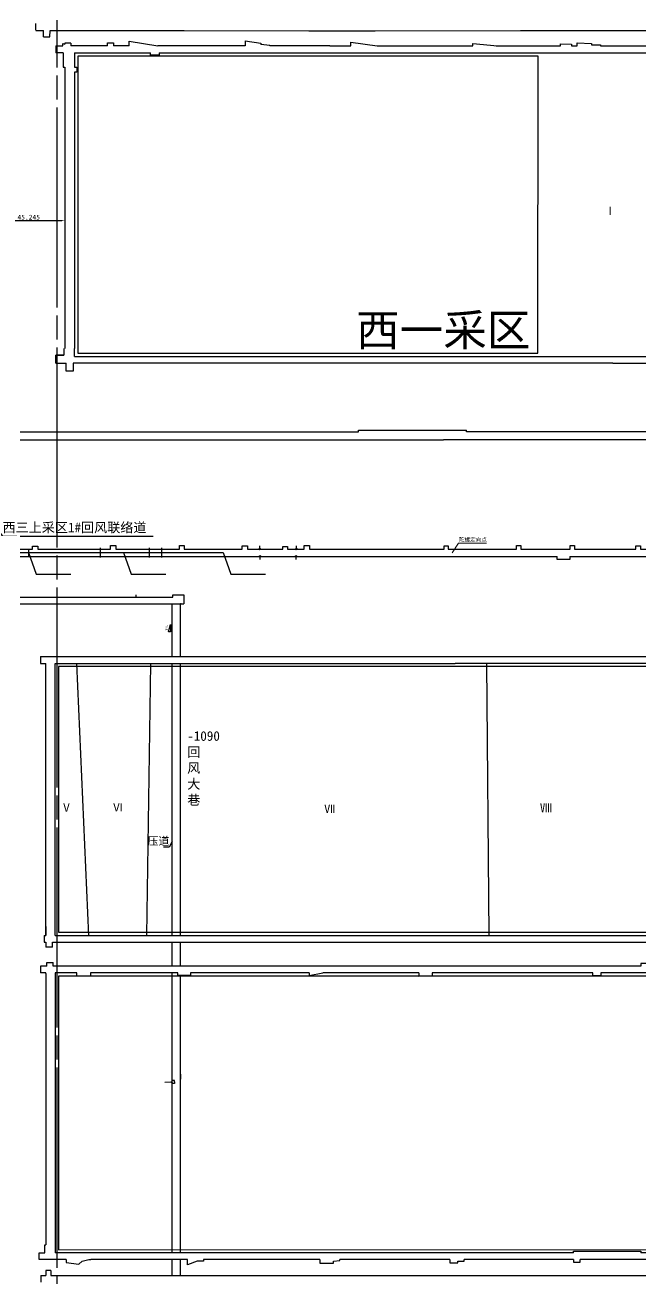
# Model space of a CAD drawing. Header units: millimetres. Extents: x 41513366 to 41522434, y 4590966 to 4600634.
# Drawn here: x 41516880 to 41517265, y 4594926 to 4595710 of the extents above; entities that cross this region are included whole.
import ezdxf

# ---------------------------------------------------------------- set-up
doc = ezdxf.new("R2010")
doc.units = ezdxf.units.MM
doc.header["$PDMODE"] = 35
doc.header["$PDSIZE"] = -5
doc.linetypes.add('新采区边界(5K)', pattern=[150, 125, -5, 15, -5])
doc.layers.get('0').update_dxf_attribs({"lineweight": 18})
doc.layers.get('Defpoints').update_dxf_attribs({"lineweight": 18})
for name, color, linetype, lineweight in [('12-2采区边界线', 7, 'Continuous', 18), ('2016年12煤进尺', 7, 'Continuous', 18), ('7煤巷道', 6, 'Continuous', 18), ('图纸改动标记', 2, 'Continuous', 18), ('岩巷', 30, 'Continuous', 18), ('工作面月末位置', 7, 'Continuous', 18), ('采区名称', 7, 'Continuous', 18), ('采空区工作面颜色', 6, 'Continuous', 18)]:
    doc.layers.add(name, color=color, linetype=linetype, lineweight=lineweight)
doc.styles.add('仿宋_GB2312', font='')
doc.styles.add('图签仿宋', font='')
doc.styles.add('正体', font='')
doc.styles.add('正等线体', font='simhei.ttf')
doc.styles.get('仿宋_GB2312').set_extended_font_data('宋体')
doc.styles.get('图签仿宋').set_extended_font_data('宋体')
doc.styles.get('正体').set_extended_font_data('宋体')
doc.dimstyles.new('测量用', dxfattribs={"dimtxt": 3, "dimasz": 2, "dimexe": 0, "dimexo": 0, "dimgap": 0.5, "dimtad": 1, "dimdec": 3, "dimzin": 0, "dimdsep": 46, "dimtxsty": '图签仿宋', "dimcen": 0.09, "dimdle": 4, "dimaunit": 1, "dimadec": 3, "dimazin": 2, "dimtfac": 1, "dimtdec": 3, "dimtix": 1, "dimtmove": 0, "dimatfit": 3, "dimfxl": 1, "dimtolj": 1, "dimarcsym": 1})

# ---------------------------------------------------------------- blocks, each defined once
blk = doc.blocks.new('*X43')
at = {"layer": '图纸改动标记', "linetype": 'Continuous', "lineweight": 0, "ltscale": 2}
blk.add_hatch(color=0, dxfattribs=at).paths.add_polyline_path([(41517147.15, 4595380.32), (41517148.06, 4595382.12), (41517148.47, 4595381.84)], flags=0)
at = {"layer": '图纸改动标记', "color": 0, "linetype": 'Continuous', "lineweight": 0, "ltscale": 2}
for p, q in [((41517147.15, 4595380.32), (41517151.09, 4595386.19)), ((41517151.09, 4595386.19), (41517168.64, 4595386.19))]:
    blk.add_line(p, q, dxfattribs=at)
at = {"layer": '图纸改动标记', "color": 0, "linetype": 'ByBlock', "lineweight": 0, "ltscale": 2}
blk.add_line((41517168.64, 4595386.19), (41517168.64, 4595386.19), dxfattribs=at)
blk = doc.blocks.new('*D63')
at = {"layer": '2016年12煤进尺', "color": 0, "linetype": 'Continuous', "lineweight": -2, "ltscale": 2}
blk.add_line((41516861.76, 4595587.95), (41516903, 4595587.95), dxfattribs=at)
at = {"layer": '2016年12煤进尺', "color": 0, "ltscale": 2}
for points in [[(41516861.76, 4595588.28), (41516861.76, 4595587.62), (41516859.76, 4595587.95)], [(41516903, 4595588.28), (41516903, 4595587.62), (41516905, 4595587.95)]]:
    blk.add_solid(points, dxfattribs=at)
at = {"layer": 'Defpoints', "color": 0, "ltscale": 2}
for p in [(41516859.76, 4595587.95), (41516905, 4595587.95), (41516905, 4595587.95)]:
    blk.add_point(p, dxfattribs=at)
at = {"layer": '2016年12煤进尺', "color": 0, "lineweight": -3, "ltscale": 2, "insert": (41516882.38, 4595589.95), "char_height": 3, "attachment_point": 5, "style": '图签仿宋'}
blk.add_mtext('\\A1;45.245', dxfattribs=at)

msp = doc.modelspace()

# ---------------------------------------------------------------- linework, layer by layer
at = {"lineweight": -3, "ltscale": 0.01}
msp.add_line((41516963.986, 4595692.644), (41516963.986, 4595691.144), dxfattribs=at)
msp.add_line((41516963.986, 4595692.644), (41516963.986, 4595691.144), dxfattribs=at)
at = {"layer": '12-2采区边界线', "linetype": '新采区边界(5K)', "lineweight": -3}
msp.add_lwpolyline([(41516900, 4596408.4962), (41516900, 4593922.9795)], dxfattribs=at)
at = {"layer": '2016年12煤进尺', "color": 2, "lineweight": -3, "ltscale": 2}
msp.add_line((41516882.223, 4595382.61), (41516882.223, 4595378.01), dxfattribs=at)
at = {"layer": '2016年12煤进尺', "color": 4, "lineweight": -3, "ltscale": 2}
for p, q in [((41516927.178, 4595377.311), (41516927.178, 4595383.311)), ((41516957.86, 4595377.311), (41516957.86, 4595383.311))]:
    msp.add_line(p, q, dxfattribs=at)
at = {"layer": '2016年12煤进尺', "color": 6, "lineweight": -3, "ltscale": 2}
msp.add_line((41516965.53, 4595377.311), (41516965.53, 4595383.311), dxfattribs=at)
at = {"layer": '2016年12煤进尺', "color": 3, "lineweight": -3, "ltscale": 2}
for p, q in [((41517026.758, 4595384.61), (41517026.758, 4595382.61)), ((41517049.676, 4595384.61), (41517049.676, 4595382.61)), ((41517026.962, 4595378.01), (41517026.962, 4595376.01)), ((41517049.465, 4595378.01), (41517049.465, 4595376.01))]:
    msp.add_line(p, q, dxfattribs=at)
at = {"layer": '2016年12煤进尺', "lineweight": -3, "ltscale": 2}
for p, q in [((41516835.513, 4595380.322), (41516911.895, 4595380.321)), ((41516911.895, 4595380.321), (41517003.903, 4595380.326))]:
    msp.add_line(p, q, dxfattribs=at)
at = {"layer": '2016年12煤进尺', "color": 30, "lineweight": -3, "ltscale": 2}
msp.add_lwpolyline([(41516857.655, 4595401.3283), (41516866.0214, 4595390.5481), (41516960.116, 4595390.5481)], dxfattribs=at)
at = {"layer": '2016年12煤进尺', "color": 3, "lineweight": -3, "ltscale": 2}
msp.add_lwpolyline([(41516882.223, 4595380.331), (41516887.1252, 4595366.7885), (41516908.7898, 4595366.7885)], dxfattribs=at)
at = {"layer": '2016年12煤进尺', "color": 2, "lineweight": -3, "ltscale": 2}
msp.add_lwpolyline([(41516941.623, 4595380.333), (41516946.5252, 4595366.7905), (41516968.1898, 4595366.7905)], dxfattribs=at)
at = {"layer": '2016年12煤进尺', "color": 4, "lineweight": -3, "ltscale": 2}
msp.add_lwpolyline([(41517003.903, 4595380.326), (41517008.8052, 4595366.7835), (41517030.4698, 4595366.7835)], dxfattribs=at)
at = {"layer": '2016年12煤进尺', "color": 3, "lineweight": -3, "ltscale": 2}
for centre in [(41517026.758, 4595382.61), (41517049.676, 4595382.61), (41517026.962, 4595378.01), (41517049.465, 4595378.01)]:
    msp.add_circle(centre, 0.5, dxfattribs=at)
at = {"layer": '7煤巷道', "lineweight": -3}
for p, q in [((41516891.6638, 4595702.6816), (41516895.6839, 4595702.6816)), ((41516899.286, 4595697.144), (41516899.286, 4595692.644)), ((41516903.686, 4595697.144), (41516903.686, 4595698.478)), ((41516903.686, 4595698.478), (41516905, 4595698.1284)), ((41516905, 4595698.678), (41516905, 4595698.1284)), ((41516908.7, 4595698.678), (41516908.7, 4595697.144)), ((41516931.686, 4595697.144), (41516908.7, 4595697.144)), ((41516931.686, 4595697.144), (41516931.686, 4595698.844)), ((41516931.686, 4595698.844), (41516935.286, 4595698.844)), ((41516935.286, 4595698.844), (41516935.286, 4595697.144)), ((41516945.1451, 4595697.144), (41516935.286, 4595697.144)), ((41516945.1451, 4595697.144), (41516945.1451, 4595699.891)), ((41516945.1451, 4595699.891), (41516963.0451, 4595697.144)), ((41517017.754, 4595697.144), (41516963.0451, 4595697.144)), ((41517070.673, 4595697.144), (41517033.154, 4595697.144)), ((41516904, 4595692.644), (41516899.286, 4595692.644)), ((41516904, 4595692.644), (41516904, 4595683.644)), ((41516911, 4595692.644), (41516958.486, 4595692.644)), ((41516958.486, 4595691.144), (41516958.486, 4595692.644)), ((41516958.486, 4595691.144), (41516958.486, 4595692.644)), ((41516963.986, 4595691.144), (41516958.486, 4595691.144)), ((41516963.986, 4595692.644), (41517070.673, 4595692.644)), ((41516904, 4595683.644), (41516905, 4595683.644)), ((41516911, 4595683.644), (41516912.5, 4595683.644)), ((41516912.5, 4595680.644), (41516911, 4595680.644)), ((41516912.5, 4595683.644), (41516912.5, 4595680.644)), ((41516905, 4595614.678), (41516905, 4595572.678)), ((41516911, 4595614.678), (41516911, 4595572.678)), ((41516905, 4595533.969), (41516905, 4595507.969)), ((41516911, 4595533.969), (41516911, 4595507.969)), ((41517247.495, 4595498.744), (41516910.086, 4595498.744)), ((41516911, 4595502.944), (41517247.495, 4595502.944)), ((41517088.627, 4595455.837), (41517088.627, 4595456.837)), ((41517156.091, 4595455.837), (41517156.091, 4595456.837)), ((41517178.587, 4595455.837), (41517156.091, 4595455.837)), ((41517250.641, 4595455.837), (41517178.587, 4595455.837)), ((41517300.671, 4595455.837), (41517250.641, 4595455.837)), ((41517178.587, 4595450.837), (41517141.596, 4595450.837)), ((41517250.641, 4595450.837), (41517178.587, 4595450.837)), ((41517300.671, 4595450.837), (41517250.641, 4595450.837)), ((41516889.705, 4595315.352), (41517555.318, 4595315.352)), ((41516899, 4595311.152), (41517148.9853, 4595311.152)), ((41517290.4522, 4595311.152), (41517148.9853, 4595311.152)), ((41516899, 4595141.152), (41516911, 4595141.152)), ((41516911, 4595141.152), (41516969, 4595141.152)), ((41516969, 4595141.152), (41517017.996, 4595141.152)), ((41517017.996, 4595141.152), (41517147.968, 4595141.152)), ((41517017.996, 4595141.152), (41517147.968, 4595141.152)), ((41517147.968, 4595141.152), (41517287.874, 4595141.152)), ((41516897.2, 4595136.952), (41516969, 4595136.952)), ((41516897.2, 4595136.952), (41517017.996, 4595136.952)), ((41517017.996, 4595136.952), (41517147.968, 4595136.952)), ((41517017.996, 4595136.952), (41517147.968, 4595136.952)), ((41517147.968, 4595136.952), (41517287.874, 4595136.952)), ((41516917.269, 4595121.952), (41516897.7019, 4595121.952)), ((41516976.574, 4595121.952), (41516917.269, 4595121.952)), ((41517035.145, 4595121.952), (41516934.994, 4595121.952)), ((41517208.132, 4595121.952), (41517035.145, 4595121.952)), ((41517154.45, 4595121.952), (41517118.75, 4595121.952)), ((41517265.067, 4595121.952), (41517208.132, 4595121.952)), ((41517277.067, 4595123.552), (41517265.067, 4595123.552)), ((41517265.067, 4595123.552), (41517265.067, 4595121.952)), ((41516893, 4595117.752), (41516889.79, 4595117.752)), ((41516893, 4595117.412), (41516892.9991, 4595046.1644)), ((41516899, 4595117.752), (41516899, 4595046.1642)), ((41516912.475, 4595117.752), (41516899, 4595117.752)), ((41516975.575, 4595117.752), (41516920.975, 4595117.752)), ((41516975.574, 4595117.752), (41516934.994, 4595117.752)), ((41517035.145, 4595117.752), (41516983.574, 4595117.752)), ((41517057.645, 4595117.752), (41517035.145, 4595117.752)), ((41517126.167, 4595117.752), (41517066.145, 4595117.752)), ((41517126.167, 4595117.752), (41517118.75, 4595117.752)), ((41517234.2519, 4595117.752), (41517134.667, 4595117.752)), ((41517154.45, 4595117.752), (41517134.667, 4595117.752)), ((41517235.057, 4595117.752), (41517208.132, 4595117.752)), ((41517326.117, 4595117.752), (41517240.057, 4595117.752)), ((41516892.9983, 4595046.1643), (41516893, 4594965.831)), ((41516899, 4595046.1642), (41516899.0017, 4594965.8309)), ((41516892.998, 4594965.831), (41516893, 4594947.752)), ((41516899, 4594965.831), (41516899, 4594942.752)), ((41516888.997, 4594942.752), (41516892.4, 4594942.752)), ((41516888.997, 4594938.552), (41516888.997, 4594942.752)), ((41516890, 4594942.752), (41516892.4, 4594942.752)), ((41516892.4, 4594942.752), (41516892.4, 4594947.752)), ((41516892.4, 4594947.752), (41516893, 4594947.752)), ((41516921.112, 4594942.752), (41516899, 4594942.752)), ((41517169.9899, 4594942.752), (41516921.112, 4594942.752)), ((41517222.9899, 4594942.752), (41517169.9899, 4594942.752)), ((41517341.17, 4594942.752), (41517264.9899, 4594942.752)), ((41516905.697, 4594938.552), (41516888.997, 4594938.552)), ((41516905.697, 4594938.552), (41516905.697, 4594936.752)), ((41516905.697, 4594936.752), (41516913.697, 4594935.752)), ((41516913.697, 4594935.752), (41516915.697, 4594937.552)), ((41516915.697, 4594937.552), (41516919.897, 4594938.552)), ((41516981.633, 4594938.552), (41516921.112, 4594938.552)), ((41516981.633, 4594935.3132), (41516981.633, 4594938.552)), ((41516987.633, 4594937.552), (41516981.633, 4594935.3132)), ((41516991.633, 4594937.552), (41516987.633, 4594937.552)), ((41517064.405, 4594938.552), (41516991.633, 4594938.552)), ((41516991.633, 4594938.552), (41516991.633, 4594937.552)), ((41517064.405, 4594938.552), (41517064.405, 4594936.236)), ((41517064.405, 4594936.236), (41517072.905, 4594936.236)), ((41517072.905, 4594937.552), (41517076.905, 4594938.052)), ((41517072.905, 4594936.236), (41517072.905, 4594937.552)), ((41517145.603, 4594938.552), (41517076.905, 4594938.552)), ((41517076.905, 4594938.052), (41517076.905, 4594938.552)), ((41517145.603, 4594938.552), (41517145.603, 4594936.552)), ((41517145.603, 4594936.552), (41517150.603, 4594936.552)), ((41517150.603, 4594936.552), (41517150.603, 4594937.552)), ((41517150.603, 4594937.552), (41517154.603, 4594937.552)), ((41517169.9899, 4594938.552), (41517154.603, 4594938.552)), ((41517154.603, 4594937.552), (41517154.603, 4594938.552)), ((41517222.9899, 4594938.552), (41517169.9899, 4594938.552)), ((41517341.17, 4594938.552), (41517227.1899, 4594938.552)), ((41516890, 4594928.552), (41516893, 4594928.552)), ((41516890, 4594928.552), (41516890, 4594924.352)), ((41516893, 4594931.7802), (41516893, 4594928.552)), ((41516896.2, 4594931.7802), (41516896.2, 4594928.552)), ((41516896.2, 4594928.552), (41517293.837, 4594928.552))]:
    msp.add_line(p, q, dxfattribs=at)
at = {"layer": '7煤巷道', "lineweight": -3, "ltscale": 0.3}
msp.add_line((41516893, 4595146.6517), (41516893, 4595141.152), dxfattribs=at)
at = {"layer": '7煤巷道', "lineweight": -3}
for points in [[(41516886.8885, 4595706.7408), (41516886.914, 4595710.9204)], [(41516886.8884, 4595706.7204), (41516891.6884, 4595706.7155)], [(41516891.6638, 4595702.6816), (41516891.6884, 4595706.7155)], [(41516895.6839, 4595702.6816), (41516895.7085, 4595706.7115)], [(41516895.7085, 4595706.7115), (41516979.594, 4595706.627), (41517057.51, 4595706.488), (41517098.859, 4595706.506), (41517189.811, 4595706.56), (41517276.635, 4595706.643), (41517369.307, 4595706.59), (41517448.08, 4595706.574), (41517511.46, 4595706.582), (41517610.146, 4595706.575), (41517654.831, 4595706.567), (41517745.677, 4595706.643), (41517813.659, 4595706.65), (41517897.167, 4595706.673), (41517985.916, 4595706.669), (41518072.387, 4595707.599), (41518162.481, 4595707.501), (41518197.939, 4595707.179), (41518223.887, 4595707.188), (41518306.181, 4595707.233), (41518392.856, 4595707.271), (41518483.943, 4595707.1433)], [(41516899.286, 4595697.144), (41516903.686, 4595697.144)], [(41516908.7, 4595698.678), (41516905, 4595698.678)], [(41517017.754, 4595700.144), (41517027.454, 4595698.744)], [(41517017.754, 4595700.144), (41517017.754, 4595697.144)], [(41517027.454, 4595698.744), (41517027.454, 4595697.944)], [(41517033.154, 4595697.144), (41517033.154, 4595697.344), (41517027.454, 4595697.944)], [(41517070.673, 4595697.144), (41517083.673, 4595697.144)], [(41517083.673, 4595697.144), (41517083.673, 4595699.344), (41517100.173, 4595697.144)], [(41517100.173, 4595697.144), (41517159.954, 4595697.144)], [(41517159.954, 4595697.144), (41517159.954, 4595698.544), (41517175.354, 4595697.144)], [(41517174.5846, 4595697.144), (41517214.7673, 4595697.144)], [(41517214.7673, 4595697.144), (41517214.7673, 4595698.344), (41517221.7673, 4595698.144), (41517221.7673, 4595697.144), (41517225.148, 4595697.144), (41517225.148, 4595698.844), (41517234.148, 4595698.544), (41517234.148, 4595697.744), (41517239.748, 4595697.7356), (41517239.748, 4595697.144)], [(41517239.748, 4595697.144), (41517395.25, 4595697.144)], [(41516911, 4595692.644), (41516911, 4595683.644)], [(41516958.486, 4595691.144), (41516958.486, 4595692.644)], [(41516963.986, 4595692.644), (41516963.986, 4595691.144), (41516958.486, 4595691.144)], [(41516958.486, 4595691.144), (41516958.486, 4595692.644)], [(41516963.986, 4595692.644), (41516963.986, 4595691.144), (41516958.486, 4595691.144)], [(41517070.673, 4595692.644), (41518452.849, 4595692.644), (41518452.849, 4595691.544), (41518483.943, 4595691.544)], [(41516905, 4595683.644), (41516905, 4595614.678)], [(41516911, 4595680.644), (41516911, 4595614.678)], [(41516905, 4595572.678), (41516905, 4595533.969)], [(41516911, 4595572.678), (41516911, 4595533.969)], [(41516904.4, 4595507.944), (41516904.4, 4595503.744)], [(41516911, 4595502.944), (41516911, 4595507.969)], [(41516904.4, 4595503.744), (41516899.375, 4595503.744), (41516899.375, 4595498.744), (41516905.886, 4595498.744)], [(41516899.375, 4595503.744), (41516904.4, 4595503.744)], [(41516899.375, 4595498.744), (41516899.375, 4595503.744)], [(41516910.086, 4595498.744), (41516910.086, 4595493.669), (41516905.886, 4595493.669), (41516905.886, 4595498.744)], [(41517247.495, 4595502.944), (41517443.404, 4595502.944)], [(41517247.495, 4595498.744), (41518395.2089, 4595498.744)], [(41516870.0878, 4595455.837), (41516918.157, 4595455.837)], [(41516918.157, 4595455.837), (41516982.1851, 4595455.837)], [(41516982.1851, 4595455.837), (41517068.727, 4595455.837)], [(41517068.727, 4595455.837), (41517088.627, 4595455.837), (41517088.627, 4595456.837), (41517117.592, 4595456.837), (41517125.592, 4595456.837), (41517156.091, 4595456.837)], [(41516870.0848, 4595450.837), (41516918.157, 4595450.837)], [(41516918.157, 4595450.837), (41516982.1851, 4595450.837)], [(41516982.1851, 4595450.837), (41517068.727, 4595450.837)], [(41517068.727, 4595450.837), (41517098.721, 4595450.837), (41517117.592, 4595450.837), (41517125.592, 4595450.837), (41517141.596, 4595450.837)], [(41516860.255, 4595352.523), (41516897.69, 4595352.523)], [(41516855.713, 4595348.323), (41516897.69, 4595348.323)], [(41516889.705, 4595315.352), (41516889.705, 4595311.152), (41516893, 4595311.152)], [(41516892, 4595141.152), (41516893, 4595141.152), (41516893, 4595195.244), (41516893, 4595311.152)], [(41516899, 4595141.152), (41516899, 4595195.244), (41516899, 4595311.152)], [(41516892, 4595141.152), (41516892, 4595136.952)], [(41516892, 4595136.952), (41516893, 4595136.952)], [(41516893, 4595136.952), (41516893, 4595133.738)], [(41516897.2, 4595133.738), (41516893, 4595133.738)], [(41516897.2, 4595133.738), (41516897.2, 4595136.952)], [(41516889.79, 4595121.952), (41516889.79, 4595117.752)], [(41516893.69, 4595121.952), (41516889.79, 4595121.952)], [(41516893.69, 4595121.952), (41516893.69, 4595124.212)], [(41516893.69, 4595124.212), (41516897.7019, 4595124.212)], [(41516897.7019, 4595121.952), (41516897.7019, 4595124.212)], [(41516893, 4595117.412), (41516893, 4595117.752)], [(41516920.975, 4595117.752), (41516920.975, 4595115.752), (41516912.475, 4595115.752), (41516912.475, 4595117.752)], [(41516983.574, 4595117.752), (41516983.574, 4595116.052), (41516975.574, 4595116.052), (41516975.574, 4595117.752)], [(41517057.645, 4595117.752), (41517057.645, 4595116.102), (41517066.145, 4595117.752)], [(41517126.167, 4595117.752), (41517126.167, 4595115.552)], [(41517134.667, 4595117.752), (41517134.667, 4595115.952), (41517126.167, 4595115.552)], [(41517240.057, 4595117.752), (41517240.057, 4595115.952), (41517235.057, 4595115.952), (41517235.057, 4595117.752)], [(41517222.9899, 4594942.752), (41517222.9899, 4594943.752), (41517264.9899, 4594943.752), (41517264.9899, 4594942.752)], [(41516919.897, 4594938.552), (41516921.112, 4594938.552)], [(41517222.9899, 4594938.552), (41517222.9899, 4594936.952), (41517227.1899, 4594936.952), (41517227.1899, 4594938.552)], [(41516896.2, 4594931.7802), (41516893, 4594931.7802)]]:
    msp.add_lwpolyline(points, dxfattribs=at)
at = {"layer": '图纸改动标记', "color": 3, "lineweight": -3, "ltscale": 2}
msp.add_line((41516971.993, 4595348.323), (41516977.193, 4595348.323), dxfattribs=at)
at = {"layer": '图纸改动标记', "color": 1, "linetype": 'ByBlock', "lineweight": -3, "ltscale": 2}
msp.add_lwpolyline([(41517088.627, 4595455.837), (41517088.627, 4595456.837)], dxfattribs=at)
at = {"layer": '图纸改动标记', "color": 32, "lineweight": -3, "ltscale": 2}
msp.add_lwpolyline([(41516971.993, 4595199.745), (41516970.0985, 4595196.2859), (41516966.6215, 4595196.2872)], dxfattribs=at)
at = {"layer": '图纸改动标记', "lineweight": -3, "ltscale": 2}
msp.add_lwpolyline([(41516977.193, 4595054.3309), (41516977.193, 4595051.3309)], dxfattribs=at)
at = {"layer": '图纸改动标记', "color": 0, "lineweight": -3}
for points in [[(41516967.5305, 4595049.4145), (41516971.197, 4595049.5627), (41516972.3564, 4595048.9827)], [(41516973.493, 4595049.5599), (41516973.493, 4595050.5599), (41516971.993, 4595050.5599)], [(41516973.493, 4595049.5599), (41516973.493, 4595048.5599), (41516971.993, 4595048.5599)]]:
    msp.add_lwpolyline(points, dxfattribs=at)
at = {"layer": '岩巷', "lineweight": -3}
for p, q in [((41516840.369, 4595382.61), (41516884.678, 4595382.61)), ((41516887.978, 4595382.61), (41516933.578, 4595382.61)), ((41516936.778, 4595382.61), (41516976.725, 4595382.61)), ((41516979.525, 4595382.61), (41516994.897, 4595382.61)), ((41516994.897, 4595382.61), (41517015.749, 4595382.61)), ((41517019.049, 4595382.61), (41517041.235, 4595382.61)), ((41517044.235, 4595382.61), (41517054.481, 4595382.61)), ((41517057.981, 4595382.61), (41517085.482, 4595382.61)), ((41517057.981, 4595382.61), (41517113.288, 4595382.61)), ((41517113.288, 4595382.61), (41517142.035, 4595382.61)), ((41517144.535, 4595382.61), (41517187.2233, 4595382.61)), ((41517190.0233, 4595382.61), (41517220.826, 4595382.61)), ((41517223.626, 4595382.61), (41517261.976, 4595382.61)), ((41517264.776, 4595382.61), (41517281.153, 4595382.61)), ((41516876.786, 4595378.01), (41516895.0009, 4595378.01)), ((41516895.0009, 4595378.01), (41516931.486, 4595378.01)), ((41516931.486, 4595378.01), (41517085.482, 4595378.01)), ((41517085.482, 4595378.01), (41517154.422, 4595378.01)), ((41517154.422, 4595378.01), (41517185.104, 4595378.01)), ((41517185.104, 4595378.01), (41517212.717, 4595378.01)), ((41517220.717, 4595378.01), (41517251.429, 4595378.01)), ((41517251.429, 4595378.01), (41517281.153, 4595378.01)), ((41516977.629, 4595348.323), (41516977.193, 4595348.323))]:
    msp.add_line(p, q, dxfattribs=at)
for points in [[(41516884.678, 4595382.61), (41516884.678, 4595384.41), (41516887.978, 4595384.41), (41516887.978, 4595382.61)], [(41516933.578, 4595382.61), (41516933.578, 4595384.81), (41516936.778, 4595384.81), (41516936.778, 4595382.61)], [(41516976.725, 4595382.61), (41516976.725, 4595384.81), (41516979.525, 4595384.81), (41516979.525, 4595382.61)], [(41517015.749, 4595382.61), (41517015.749, 4595384.61), (41517019.049, 4595384.61), (41517019.049, 4595382.61)], [(41517041.235, 4595382.61), (41517041.235, 4595384.11), (41517044.235, 4595384.11), (41517044.235, 4595382.61)], [(41517041.239, 4595382.61), (41517041.239, 4595384.11), (41517044.239, 4595384.11), (41517044.239, 4595382.61)], [(41517054.481, 4595382.61), (41517054.481, 4595384.81), (41517057.981, 4595384.81), (41517057.981, 4595382.61)], [(41517142.035, 4595382.61), (41517142.035, 4595384.61), (41517144.535, 4595384.61), (41517144.535, 4595382.61)], [(41517187.2233, 4595382.61), (41517187.2233, 4595384.81), (41517190.0233, 4595384.81), (41517190.0233, 4595382.61)], [(41517220.826, 4595382.61), (41517220.826, 4595384.81), (41517223.626, 4595384.81), (41517223.626, 4595382.61)], [(41517261.976, 4595382.61), (41517261.976, 4595384.61), (41517264.776, 4595384.61), (41517264.776, 4595382.61)], [(41517220.717, 4595378.01), (41517220.717, 4595376.01), (41517212.717, 4595376.01), (41517212.717, 4595378.01)], [(41516860.255, 4595352.523), (41516949.881, 4595352.523), (41516950.892, 4595352.523), (41516972.525, 4595352.523)], [(41516949.529, 4595352.523), (41516949.529, 4595353.9596)], [(41516972.525, 4595352.523), (41516972.525, 4595354.023), (41516979.298, 4595354.023)], [(41516979.298, 4595354.023), (41516979.298, 4595348.323)], [(41516855.713, 4595348.323), (41516949.881, 4595348.323), (41516950.892, 4595348.323), (41516971.993, 4595348.323)], [(41516971.993, 4595342.3203), (41516971.993, 4595348.323)], [(41516971.993, 4595315.352), (41516971.993, 4595342.3203)], [(41516977.193, 4595342.3203), (41516977.193, 4595348.323)], [(41516977.193, 4595315.352), (41516977.193, 4595342.3203)], [(41516977.2652, 4595348.323), (41516979.298, 4595348.323)], [(41516971.043, 4595335.3526), (41516971.043, 4595330.9067), (41516969.8225, 4595330.8935), (41516971.043, 4595335.3526)], [(41516971.993, 4595169.379), (41516971.993, 4595311.152)], [(41516977.193, 4595169.379), (41516977.193, 4595311.152)], [(41516971.993, 4595141.152), (41516971.993, 4595169.379)], [(41516977.193, 4595141.152), (41516977.193, 4595169.379)], [(41516971.993, 4595130.379), (41516971.993, 4595136.952)], [(41516971.993, 4595121.952), (41516971.993, 4595130.379)], [(41516977.193, 4595130.379), (41516977.193, 4595136.952)], [(41516977.193, 4595121.952), (41516977.193, 4595130.379)], [(41516971.993, 4594942.55), (41516971.993, 4595117.752)], [(41516977.193, 4594942.752), (41516977.193, 4595116.052)], [(41516971.993, 4594928.552), (41516971.993, 4594938.552)], [(41516977.193, 4594928.552), (41516977.193, 4594938.552)]]:
    msp.add_lwpolyline(points, dxfattribs=at)
at = {"layer": '工作面月末位置', "color": 20, "lineweight": -3}
for p, q in [((41516912.2569, 4595311.152), (41516919.7135, 4595141.152)), ((41516956.302, 4595141.152), (41516958.775, 4595311.152)), ((41517168.6135, 4595311.152), (41517169.9254, 4595141.152))]:
    msp.add_line(p, q, dxfattribs=at)
at = {"layer": '采空区工作面颜色', "color": 241, "lineweight": -3}
msp.add_lwpolyline([(41516913, 4595504.944), (41517200.5756, 4595504.944), (41517200.8221, 4595690.644), (41516913, 4595690.644), (41516913, 4595504.944)], dxfattribs=at)
at = {"layer": '采空区工作面颜色', "color": 20, "lineweight": -3}
msp.add_lwpolyline([(41517781.3569, 4595143.152), (41517783.4127, 4595309.1519), (41516901, 4595309.152), (41516901, 4595143.152)], close=True, dxfattribs=at)
at = {"layer": '采空区工作面颜色', "color": 205, "lineweight": -3}
msp.add_lwpolyline([(41518163.9097, 4595115.752), (41516900.988, 4595115.752), (41516901.0017, 4594944.7522), (41518165.7615, 4594944.7659), (41518163.9099, 4595115.7303)], dxfattribs=at)

# ---------------------------------------------------------------- block references
at = {"layer": '图纸改动标记', "color": 2, "linetype": 'ByBlock', "lineweight": -3, "ltscale": 2}
msp.add_blockref('*X43', (0, 0), dxfattribs=at)

# ---------------------------------------------------------------- texts
at = {"layer": '图纸改动标记', "color": 2, "lineweight": -3, "insert": (41517151.3409, 4595389.7273), "char_height": 2.5, "width": 19.501518, "attachment_point": 1, "style": '仿宋_GB2312'}
msp.add_mtext('陀螺定向点', dxfattribs=at)
at = {"layer": '图纸改动标记', "color": 1, "lineweight": -3, "insert": (41516956.6799, 4595202.5999), "char_height": 5, "width": 19.253333, "attachment_point": 1, "style": '正体'}
msp.add_mtext('压道', dxfattribs=at)
at = {"layer": '岩巷', "color": 30, "lineweight": -3, "insert": (41516866.0081, 4595399.0683), "char_height": 6, "width": 281.79, "attachment_point": 1, "style": '正等线体'}
msp.add_mtext('西三上采区1#回风联络道', dxfattribs=at)
at = {"layer": '岩巷', "lineweight": -3, "insert": (41516967.8135, 4595331.6233), "char_height": 1.5625, "width": 31.840331, "attachment_point": 1, "rotation": 89.2462652, "style": '正等线体'}
msp.add_mtext('3‰', dxfattribs=at)
at = {"layer": '岩巷', "lineweight": -3, "insert": (41516981.4846, 4595268.7547), "char_height": 6, "width": 154.029252, "attachment_point": 1, "style": '仿宋_GB2312'}
msp.add_mtext('-1090\\P回\\P风\\P大\\P巷', dxfattribs=at)
at = {"layer": '工作面月末位置', "color": 102, "lineweight": -3, "insert": (41517239.0986, 4595596.3932), "char_height": 5, "width": 24.361809, "attachment_point": 1, "style": '正体'}
msp.add_mtext(' Ⅰ', dxfattribs=at)
at = {"layer": '工作面月末位置', "color": 1, "lineweight": -3, "char_height": 5, "width": 19.253333, "attachment_point": 1, "style": '正体'}
for s, insert in [('Ⅴ', (41516902.5535, 4595223.4791)), ('Ⅵ', (41516934.8286, 4595223.5976)), ('Ⅶ', (41517067.2301, 4595222.7232)), ('{\\H1.083x;Ⅷ}', (41517202.161, 4595223.479))]:
    msp.add_mtext(s, dxfattribs=dict(at, insert=insert))
at = {"layer": '采区名称', "lineweight": -3, "ltscale": 5, "insert": (41517086.9508, 4595507.2919), "char_height": 20, "width": 167.022472, "attachment_point": 7, "style": '正等线体'}
msp.add_mtext('西一采区', dxfattribs=at)

# ---------------------------------------------------------------- dimensions: what is measured, and where the dimension line sits
at = {"layer": '2016年12煤进尺', "color": 2, "lineweight": -3, "ltscale": 2}
dim = msp.add_linear_dim(base=(41516905, 4595587.9512), p1=(41516859.755, 4595587.9512), p2=(41516905, 4595587.9512), dimstyle='测量用', override={"dimsah": 1, "dimtzin": 0}, dxfattribs=at)
dim.commit()
dim.dimension.update_dxf_attribs({"geometry": '*D63', "text_midpoint": (41516882.3775, 4595589.9512)})

doc.saveas('drawing.dxf')
